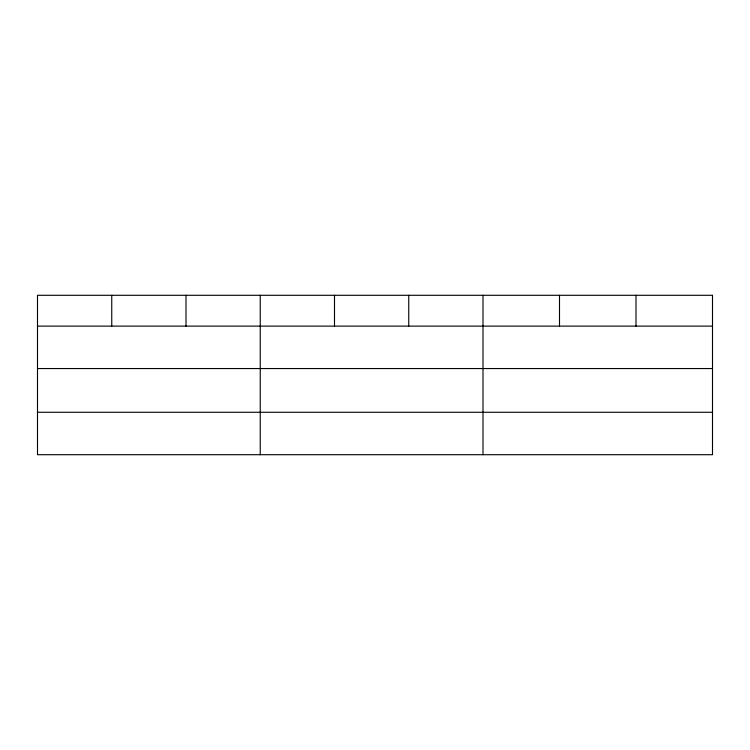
<?xml version="1.0" encoding="UTF-8"?>
<svg xmlns="http://www.w3.org/2000/svg" width="750" height="750" viewBox="0 0 750 750"><rect width="100%" height="100%" fill="white"/><g stroke="black" fill="none" stroke-linecap="round" stroke-linejoin="round"><path stroke-width="1.12" d="M37.5 326.119L712.5 326.119M37.5 368.55L712.5 368.55M37.5 412.266L712.5 412.266M636 295.294L636 326.119M559.5 295.294L559.5 326.119M483 295.294L483 454.706M408.75 295.294L408.75 326.119M334.5 295.294L334.5 326.119M260.25 295.294L260.25 454.706M186 295.294L186 326.119M111.75 295.294L111.75 326.119M712.5 295.294L37.5 295.294L37.5 454.706L712.5 454.706L712.5 295.294"/></g></svg>
